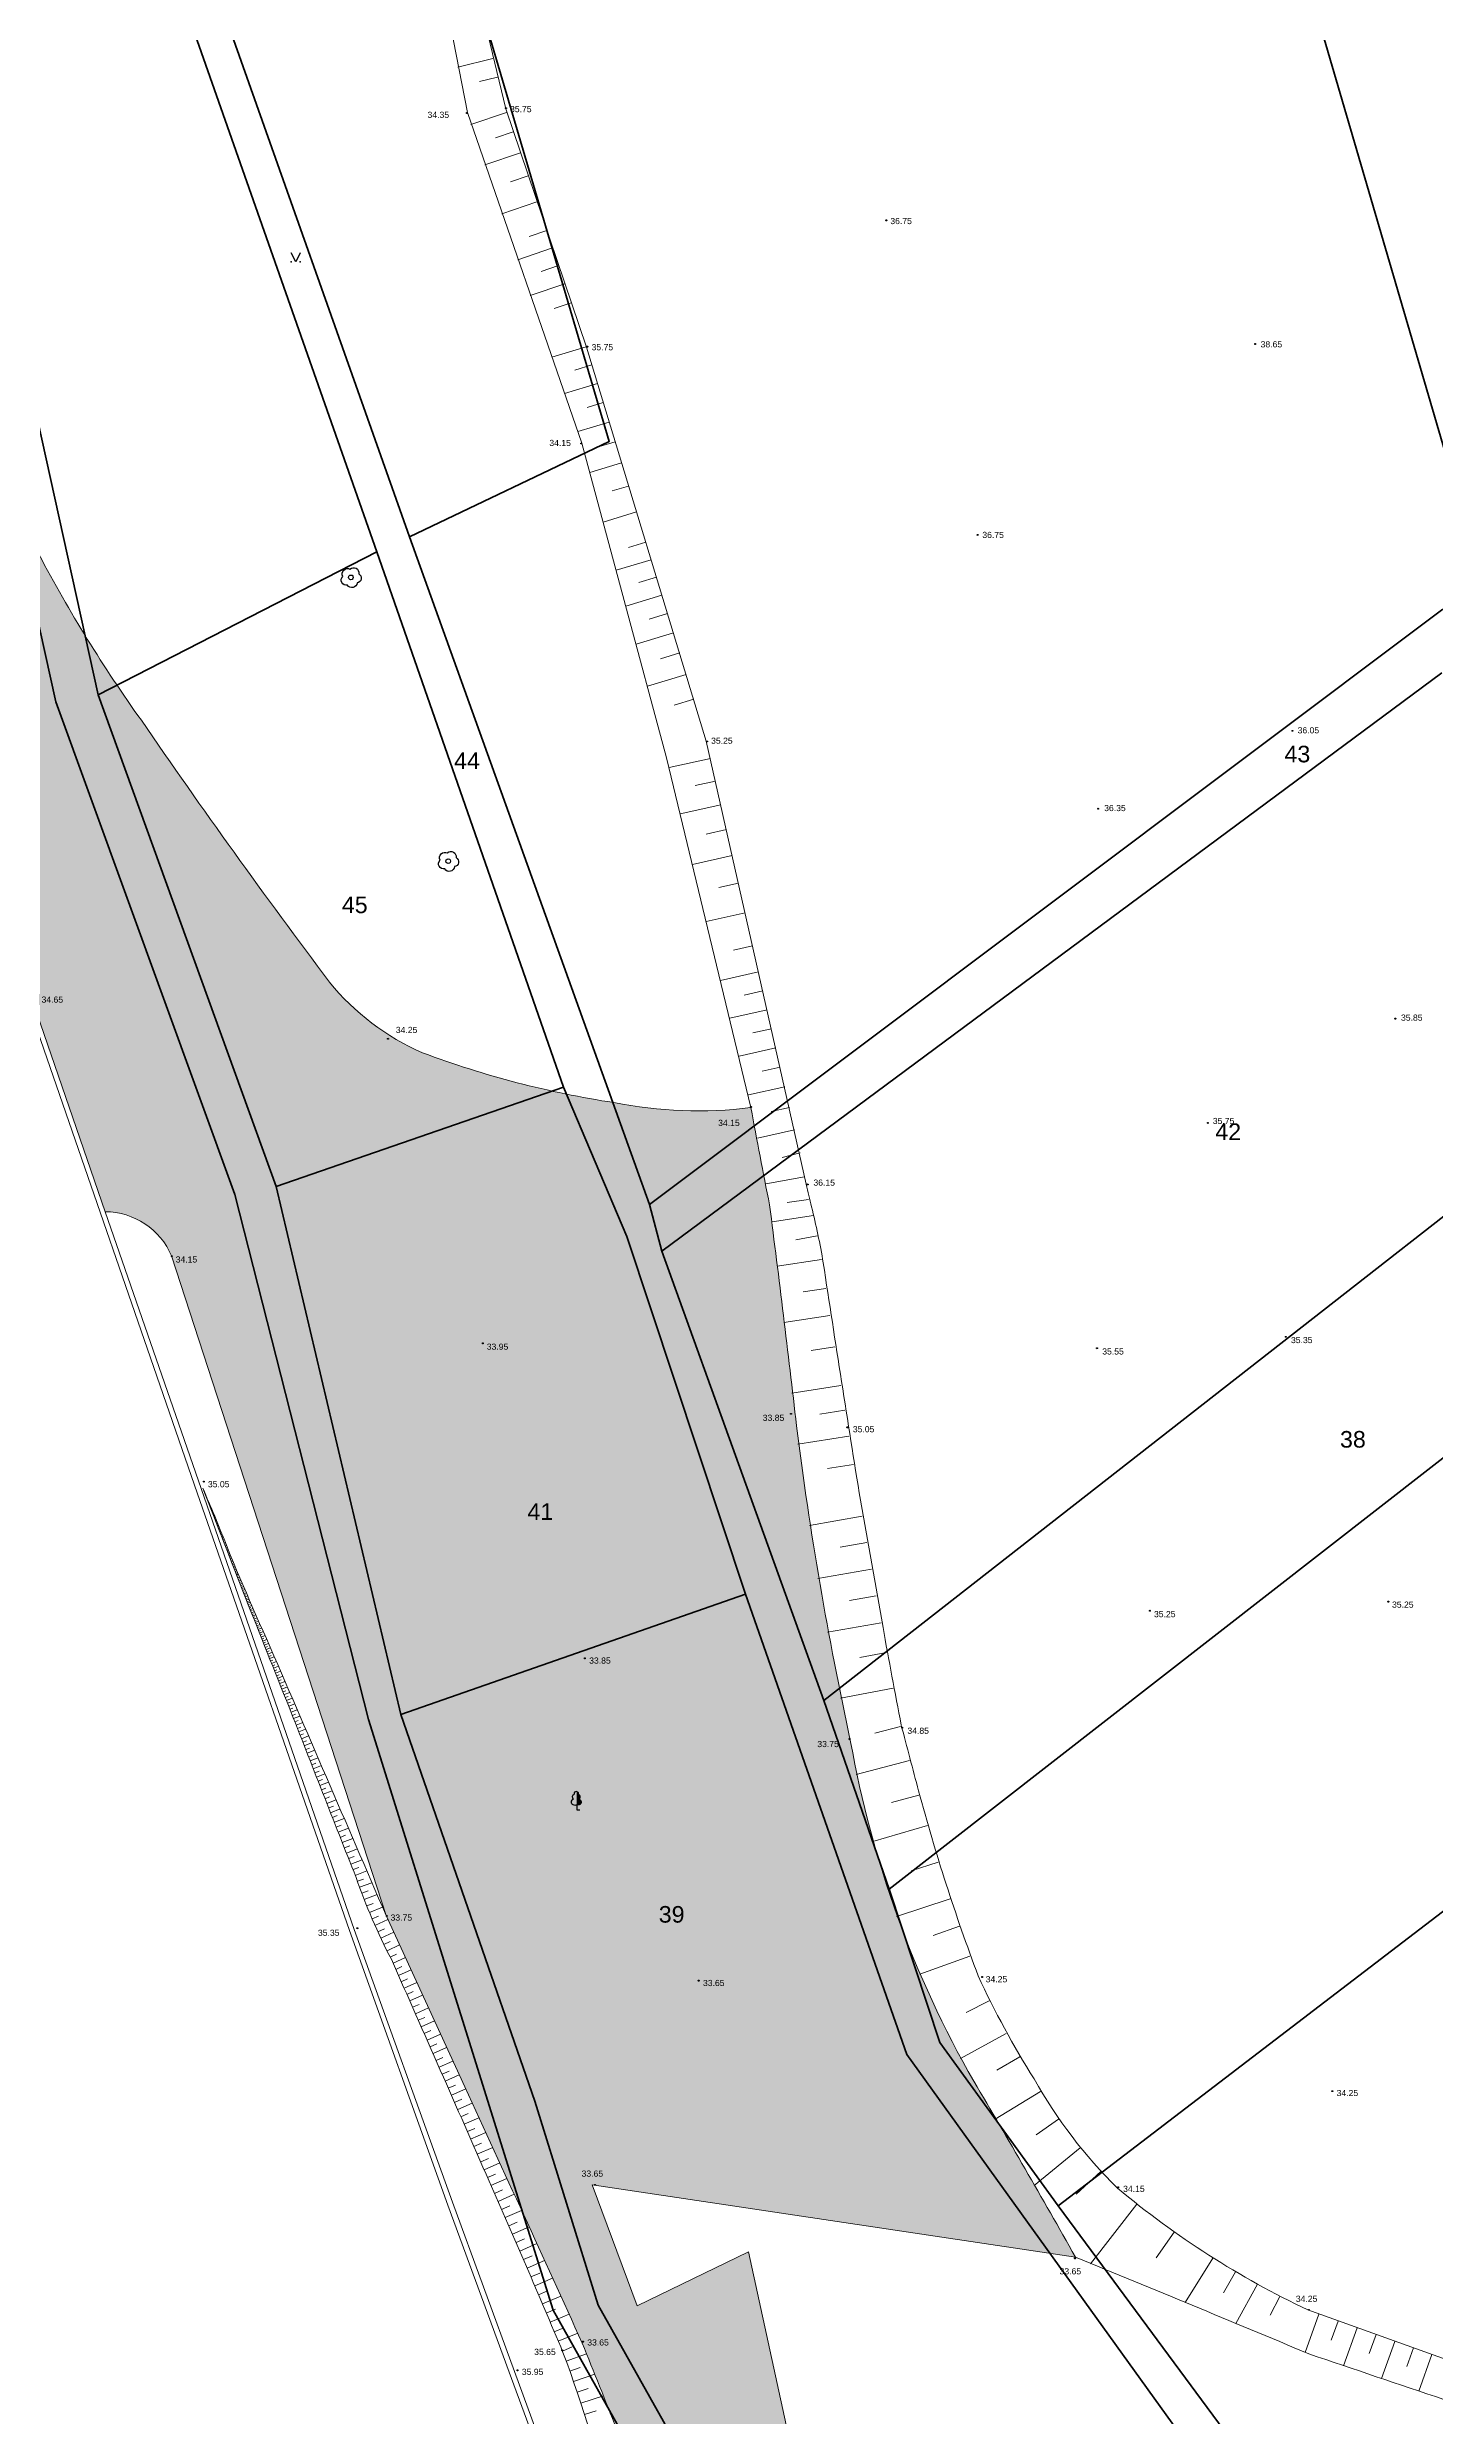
# Model space of a CAD drawing. Header units: metres. Extents: x 363857 to 365179, y 5807840 to 5809004.
# Drawn here: x 364402.5 to 364548.8, y 5808416.5 to 5808666.3 of the extents above; entities that cross this region are included whole.
import ezdxf

# ---------------------------------------------------------------- set-up
doc = ezdxf.new("R2010")
doc.units = ezdxf.units.M
doc.header["$LTSCALE"] = 0.5
doc.layers.get('0').update_dxf_attribs({"color": 1, "linetype": 'CONTINUOUS'})
for name, color, linetype in [('Flurstücksgrenze', 5, 'CONTINUOUS'), ('Stk.Bäume', 1, 'CONTINUOUS'), ('Stk.Böschungen', 1, 'CONTINUOUS'), ('Stk.Einfriedungen', 1, 'CONTINUOUS'), ('Stk.Geländehöhen', 1, 'CONTINUOUS'), ('Stk.Grünflächen', 1, 'CONTINUOUS'), ('Stk.Topografie allgemein', 1, 'CONTINUOUS'), ('Stk.Waldflächen', 1, 'CONTINUOUS')]:
    doc.layers.add(name, color=color, linetype=linetype)
doc.styles.add('TA  11.0401.0000', font='Arial.ttf')

# ---------------------------------------------------------------- blocks, each defined once
blk = doc.blocks.new('Geländehöhe')
at = {"color": 0, "lineweight": -2}
for points in [[(0.0087, -0.005, -0.5773503), (-0.0087, -0.005, -0.5773503), (0, 0.01, -0.5773503)], [(0.0043, -0.0025, -0.5773503), (-0.0043, -0.0025, -0.5773503), (0, 0.005, -0.5773503)]]:
    blk.add_lwpolyline(points, format="xyb", close=True, dxfattribs=at)
blk = doc.blocks.new('S11..150')
at = {"lineweight": -2}
blk.add_hatch(color=0, dxfattribs=at).paths.add_polyline_path([(0, 0.055), (0, 0.2), (0.0074, 0.199), (0.0142, 0.196), (0.0197, 0.191), (0.0236, 0.1846), (0.0254, 0.1774), (0.025, 0.17), (0.0326, 0.1648), (0.0386, 0.1578), (0.0426, 0.1495), (0.0442, 0.1404), (0.0435, 0.1312), (0.0403, 0.1225), (0.035, 0.115), (0.0434, 0.1099), (0.0501, 0.1026), (0.0545, 0.0938), (0.0562, 0.0841), (0.0552, 0.0743), (0.0515, 0.0652), (0.0454, 0.0575), (0.0373, 0.0517), (0.028, 0.0485), (0.0182, 0.048), (0.0086, 0.0502)], flags=0)
at = {"color": 0, "lineweight": -2}
blk.add_lwpolyline([(0, 0.055, -1.1324178), (-0.035, 0.115, -0.4985403), (-0.025, 0.17, -0.4807787), (0, 0.2)], format="xyb", dxfattribs=at)
blk.add_lwpolyline([(0, 0.055), (0, 0), (0.035, 0)], dxfattribs=at)
blk = doc.blocks.new('S11..60')
at = {"color": 0, "lineweight": -2}
for points in [[(0.165, 0.075, -0.7675055), (0.13, -0.115, -0.7475991), (-0.075, -0.165, -0.7388858), (-0.175, 0.02, -0.7315501), (-0.02, 0.175, -0.7388858)], [(0.0433, -0.025, -0.5773503), (-0.0433, -0.025, -0.5773503), (0, 0.05, -0.5773503)]]:
    blk.add_lwpolyline(points, format="xyb", close=True, dxfattribs=at)
blk = doc.blocks.new('S11..146', base_point=(0, 0.25))
at = {"color": 0, "lineweight": -2}
blk.add_lwpolyline([(0.05, 0.35), (0, 0.25), (-0.05, 0.35)], dxfattribs=at)
for p in [(-0.05, 0.25), (0.05, 0.25)]:
    blk.add_point(p, dxfattribs=at)

msp = doc.modelspace()

# ---------------------------------------------------------------- hatches: boundary and pattern name
at = {"layer": 'Stk.Waldflächen', "lineweight": 18, "true_color": 0xb3ff7f}
for points in [[(364384.5367, 5808715.5302, 0.05090793), (364385.8961, 5808706.2159, -0.00274538), (364391.1891, 5808684.9228, -0.02197468), (364392.0391, 5808682.9047), (364392.0531, 5808644.1383), (364392.8798, 5808640.574), (364395.9563, 5808626.4276, 0.05249211), (364401.5723, 5808612.8972, 0.03446829), (364412.3801, 5808595.3857, 0.01091311), (364432.2137, 5808567.776), (364408.5503, 5808543.5639), (364400.9708, 5808565.6387), (364391.368, 5808594.4929), (364382.557, 5808621.1423), (364375.3164, 5808642.6368), (364366.8255, 5808661.399), (364358.1918, 5808682.8252), (364346.3434, 5808687.6825), (364360.953, 5808703.3865), (364384.5421, 5808721.5456, -0.00390927)], [(364438.1781, 5808469.3427), (364415.5662, 5808538.9012, 0.29916625), (364408.5503, 5808543.5639), (364432.2137, 5808567.776, 0.12031252), (364442.0345, 5808560.3207, 0.05199596), (364462.2085, 5808555.0715, 0.08018832), (364476.6463, 5808554.546, 0.003957), (364478.6143, 5808544.279, -0.00376997), (364481.4625, 5808520.9806, 0.0224625), (364487.1666, 5808487.6697, 0.08638498), (364500.1471, 5808451.8754, -0.00589987), (364510.8674, 5808433.3368), (364459.8941, 5808440.9535), (364464.6694, 5808428.1744), (364458.8694, 5808424.2471, 0.00147709), (364446.4702, 5808451.2806)], [(364458.8694, 5808424.2471), (364464.6694, 5808428.1744), (364476.3787, 5808433.8919), (364482.7122, 5808404.9553), (364489.0803, 5808388.3377), (364521.8652, 5808407.97), (364546.6223, 5808376.2216), (364513.104, 5808353.5257), (364499.3421, 5808335.6626), (364486.9206, 5808362.6549, 0.00041018), (364480.7573, 5808377.3087, 0.06934689), (364473.9819, 5808390.9006, -0.04759797), (364466.0142, 5808406.0884, 0.00529069)]]:
    msp.add_hatch(color=71, dxfattribs=at).paths.add_polyline_path(points, flags=0)

# ---------------------------------------------------------------- linework, layer by layer
at = {"layer": 'Flurstücksgrenze', "color": 7, "linetype": 'Continuous', "lineweight": 40}
for p, q in [((364403.344, 5808597.322), (364390.156, 5808657.041)), ((364456.882, 5808556.711), (364437.22, 5808613.154)), ((364440.64, 5808614.737), (364465.954, 5808544.313)), ((364465.954, 5808544.313), (364549.621, 5808607.105)), ((364549.51, 5808600.402), (364467.262, 5808539.403)), ((364407.828, 5808598.087), (364426.573, 5808546.23)), ((364422.224, 5808545.398), (364403.344, 5808597.322)), ((364577.891, 5808565.146), (364484.349, 5808492.029)), ((364426.573, 5808546.23), (364456.882, 5808556.711)), ((364463.583, 5808540.968), (364456.882, 5808556.711)), ((364491.226, 5808472.12), (364589.883, 5808548.975)), ((364436.32, 5808490.024), (364422.224, 5808545.398)), ((364426.573, 5808546.23), (364439.742, 5808490.562)), ((364465.954, 5808544.313), (364467.262, 5808539.403)), ((364476.067, 5808503.224), (364463.583, 5808540.968)), ((364467.262, 5808539.403), (364484.349, 5808492.029)), ((364509.043, 5808438.733), (364613.805, 5808518.876)), ((364484.349, 5808492.029), (364491.226, 5808472.12)), ((364455.811, 5808427.749), (364436.32, 5808490.024)), ((364491.226, 5808472.12), (364496.556, 5808455.967)), ((364496.556, 5808455.967), (364509.043, 5808438.733)), ((364509.043, 5808438.733), (364561.26, 5808368.122)), ((364467.349, 5808407.21), (364455.811, 5808427.749))]:
    msp.add_line(p, q, dxfattribs=at)
for points in [[(364498.323, 5808799.82), (364568.43, 5808848.263), (364636.731, 5808668.196), (364588.168, 5808636.036), (364553.728, 5808610.411), (364498.323, 5808799.82)], [(364399.11, 5808732.158), (364421.527, 5808748.209), (364444.832, 5808681.971), (364461.714, 5808624.803), (364440.64, 5808614.737), (364399.11, 5808732.158)], [(364379.618, 5808718.448), (364396.254, 5808729.635), (364437.22, 5808613.154), (364407.828, 5808598.087), (364394.543, 5808658.216), (364379.618, 5808718.448)], [(364439.742, 5808490.562), (364476.067, 5808503.224), (364493.103, 5808454.696), (364527.119, 5808407.401), (364488.426, 5808378.645), (364460.531, 5808428.271), (364453.874, 5808449.758), (364439.742, 5808490.562)]]:
    msp.add_lwpolyline(points, close=True, dxfattribs=at)
at = {"layer": 'Stk.Böschungen', "color": 7, "linetype": 'Continuous', "lineweight": 18}
for p, q in [((364446.7525, 5808659.4779), (364438.217, 5808703.6618)), ((364450.8115, 5808659.8723), (364447.0325, 5808675.611)), ((364458.8186, 5808624.6064), (364446.7525, 5808659.4779)), ((364450.8115, 5808659.8723), (364459.3014, 5808634.7344)), ((364471.9347, 5808593.1851), (364459.3014, 5808634.7344)), ((364467.7319, 5808591.4258, 34.146), (364458.8186, 5808624.6064)), ((364482.4694, 5808546.458), (364471.9347, 5808593.1851)), ((364476.6463, 5808554.546), (364467.7319, 5808591.4258, 34.146)), ((364490.5766, 5808499.7291), (364488.1911, 5808513.1385)), ((364446.4702, 5808451.2806), (364438.1781, 5808469.3427)), ((364565.6124, 5808416.9302), (364535.3679, 5808427.7541))]:
    msp.add_line(p, q, dxfattribs=at)
at = {"layer": 'Stk.Böschungen', "color": 7, "linetype": 'Continuous', "lineweight": 9}
for p, q in [((364449.4465, 5808665.1603), (364445.7442, 5808664.2593)), ((364449.9277, 5808663.1964), (364448.0316, 5808662.7337)), ((364450.8843, 5808659.4838), (364447.1296, 5808658.2117)), ((364451.5819, 5808657.4348), (364449.7095, 5808656.8001)), ((364452.3365, 5808655.2173), (364448.6032, 5808653.9516)), ((364453.1612, 5808652.7927), (364451.3005, 5808652.1644)), ((364454.0923, 5808650.0539), (364450.3894, 5808648.7964)), ((364455.117, 5808647.038), (364453.2751, 5808646.4132)), ((364455.7439, 5808645.1915), (364452.0718, 5808643.9507)), ((364456.3762, 5808643.3285), (364454.5467, 5808642.7115)), ((364457.0229, 5808641.4221), (364453.3787, 5808640.1945)), ((364457.7024, 5808639.4185), (364455.8886, 5808638.8077)), ((364459.2773, 5808634.7646), (364455.6564, 5808633.6647)), ((364459.8576, 5808632.8603), (364458.0853, 5808632.3229)), ((364460.4556, 5808630.8983), (364456.9904, 5808629.8481)), ((364461.0674, 5808628.8919), (364459.3754, 5808628.3797)), ((364461.6931, 5808626.8402), (364458.3934, 5808625.8398)), ((364462.3347, 5808624.7372), (364460.6915, 5808624.2415)), ((364463.0111, 5808622.5208), (364459.6534, 5808621.507)), ((364463.7522, 5808620.093), (364462.0347, 5808619.5722)), ((364464.5841, 5808617.3693), (364461.0621, 5808616.2967)), ((364465.5615, 5808614.1706), (364463.7484, 5808613.6195)), ((364466.1259, 5808612.3245), (364462.4373, 5808611.2125)), ((364466.6916, 5808610.4749), (364464.8175, 5808609.9085)), ((364467.2711, 5808608.581), (364463.4614, 5808607.4278)), ((364467.8678, 5808606.6313), (364465.9322, 5808606.0409)), ((364468.4869, 5808604.6094), (364464.5485, 5808603.4122)), ((364469.1366, 5808602.4877), (364467.1327, 5808601.8784)), ((364469.834, 5808600.2112), (364465.7518, 5808598.9691)), ((364470.6269, 5808597.6237), (364468.5441, 5808596.9871)), ((364472.3764, 5808591.3734), (364468.0335, 5808590.4053)), ((364472.9133, 5808588.9755), (364470.7595, 5808588.4968)), ((364473.4735, 5808586.4769), (364469.204, 5808585.5258)), ((364474.059, 5808583.8687), (364471.9443, 5808583.3965)), ((364474.6746, 5808581.1302), (364470.4863, 5808580.1978)), ((364475.3287, 5808578.2256), (364473.2576, 5808577.7612)), ((364476.0357, 5808575.091), (364471.9408, 5808574.1796)), ((364476.825, 5808571.6), (364474.8063, 5808571.1453)), ((364477.4484, 5808568.8494), (364473.453, 5808567.9572)), ((364477.9026, 5808566.8491), (364475.9219, 5808566.4024)), ((364478.3563, 5808564.854), (364474.4279, 5808563.9622)), ((364479.2693, 5808560.8469), (364475.4047, 5808559.97)), ((364478.8111, 5808562.8564), (364476.8628, 5808562.4143)), ((364479.7337, 5808558.8124), (364477.8182, 5808558.3756)), ((364480.2089, 5808556.7327), (364476.4094, 5808555.8744)), ((364480.7034, 5808554.5711), (364478.7894, 5808554.1361)), ((364481.2466, 5808552.1991), (364477.3261, 5808551.3069)), ((364481.8455, 5808549.7699), (364479.931, 5808549.2705)), ((364482.3091, 5808547.246), (364478.2279, 5808546.5205)), ((364483.241, 5808543.162), (364478.8864, 5808542.4971)), ((364482.7124, 5808544.8453), (364480.4719, 5808544.5225)), ((364483.6509, 5808541.02), (364481.4006, 5808540.5944)), ((364484.0758, 5808538.5349), (364479.4324, 5808537.8099)), ((364484.5467, 5808535.4699), (364482.1707, 5808535.1054)), ((364484.9867, 5808532.6251), (364480.1277, 5808531.8703)), ((364485.5014, 5808529.3149), (364483.0037, 5808528.927)), ((364486.1409, 5808525.2313), (364480.9646, 5808524.4181)), ((364486.551, 5808522.6329), (364483.9014, 5808522.2141)), ((364486.9837, 5808519.9068), (364481.5872, 5808519.0536)), ((364487.4599, 5808516.9207), (364484.7293, 5808516.4864)), ((364418.9399, 5808514.1837), (364418.9541, 5808514.1892)), ((364419.0048, 5808514.0158), (364419.038, 5808514.0286)), ((364419.0697, 5808513.8479), (364419.0887, 5808513.8552)), ((364419.1346, 5808513.68), (364419.1774, 5808513.6966)), ((364419.1994, 5808513.5121), (364419.2232, 5808513.5213)), ((364419.2643, 5808513.3442), (364419.3168, 5808513.3645)), ((364419.3292, 5808513.1763), (364419.3578, 5808513.1874)), ((364419.394, 5808513.0084), (364419.4562, 5808513.0324)), ((364419.4589, 5808512.8405), (364419.4925, 5808512.8535)), ((364419.5238, 5808512.6725), (364419.5968, 5808512.7008)), ((364419.5886, 5808512.5046), (364419.628, 5808512.5199)), ((364419.6535, 5808512.3367), (364419.7381, 5808512.3695)), ((364419.7184, 5808512.1688), (364419.7636, 5808512.1864)), ((364419.7833, 5808512.0009), (364419.8795, 5808512.0382)), ((364419.8481, 5808511.833), (364419.8991, 5808511.8528)), ((364419.913, 5808511.6651), (364420.0208, 5808511.7069)), ((364419.9779, 5808511.4972), (364420.0347, 5808511.5192)), ((364420.0427, 5808511.3293), (364420.1596, 5808511.3746)), ((364420.1076, 5808511.1614), (364420.1666, 5808511.1843)), ((364420.1726, 5808510.9936), (364420.2917, 5808511.0397)), ((364420.2379, 5808510.8258), (364420.2978, 5808510.8491)), ((364420.3031, 5808510.6581), (364420.4239, 5808510.7049)), ((364420.3684, 5808510.4903), (364420.4292, 5808510.5139)), ((364488.3635, 5808511.4563), (364482.8168, 5808510.4703)), ((364420.4336, 5808510.3225), (364420.556, 5808510.37)), ((364420.4989, 5808510.1548), (364420.5605, 5808510.1787)), ((364420.5642, 5808509.987), (364420.6882, 5808510.0351)), ((364420.6294, 5808509.8193), (364420.6923, 5808509.8437)), ((364420.6947, 5808509.6515), (364420.8222, 5808509.701)), ((364420.7599, 5808509.4838), (364420.8246, 5808509.5088)), ((364420.8252, 5808509.316), (364420.9563, 5808509.3668)), ((364420.8905, 5808509.1483), (364420.9569, 5808509.174)), ((364420.9557, 5808508.9805), (364421.0903, 5808509.0327)), ((364421.021, 5808508.8128), (364421.0892, 5808508.8392)), ((364421.0862, 5808508.645), (364421.2244, 5808508.6986)), ((364421.1515, 5808508.4772), (364421.2216, 5808508.5044)), ((364421.2167, 5808508.3095), (364421.3597, 5808508.3649)), ((364421.282, 5808508.1417), (364421.3549, 5808508.17)), ((364421.3473, 5808507.974), (364421.4955, 5808508.032)), ((364488.8594, 5808508.6835), (364486.0561, 5808508.1848)), ((364421.4125, 5808507.8062), (364421.488, 5808507.8358)), ((364421.478, 5808507.6386), (364421.6316, 5808507.6986)), ((364421.5436, 5808507.471), (364421.6216, 5808507.5015)), ((364421.6093, 5808507.3033), (364421.7676, 5808507.3653)), ((364421.6749, 5808507.1357), (364421.7552, 5808507.1672)), ((364421.7405, 5808506.9681), (364421.9042, 5808507.0322)), ((364421.8062, 5808506.8005), (364421.8896, 5808506.8332)), ((364421.8718, 5808506.6329), (364422.042, 5808506.6995)), ((364421.9374, 5808506.4653), (364422.0242, 5808506.4993)), ((364422.003, 5808506.2977), (364422.1799, 5808506.3669)), ((364422.0687, 5808506.1301), (364422.1588, 5808506.1653)), ((364422.1343, 5808505.9625), (364422.3178, 5808506.0343)), ((364422.1999, 5808505.7949), (364422.2933, 5808505.8314)), ((364422.2655, 5808505.6272), (364422.4557, 5808505.7017)), ((364422.3312, 5808505.4596), (364422.4284, 5808505.4977)), ((364489.3606, 5808505.8807), (364483.7152, 5808504.8795)), ((364422.3968, 5808505.292), (364422.5955, 5808505.3698)), ((364422.4624, 5808505.1244), (364422.5639, 5808505.1641)), ((364422.528, 5808504.9568), (364422.7353, 5808505.0379)), ((364422.5937, 5808504.7892), (364422.6992, 5808504.8311)), ((364422.6593, 5808504.6216), (364422.8746, 5808504.7071)), ((364422.7249, 5808504.454), (364422.8347, 5808504.4976)), ((364422.7909, 5808504.2865), (364423.0144, 5808504.3753)), ((364422.857, 5808504.1191), (364422.9708, 5808504.1643)), ((364422.923, 5808503.9516), (364423.1555, 5808504.044)), ((364422.989, 5808503.7841), (364423.1077, 5808503.8313)), ((364423.055, 5808503.6167), (364423.2972, 5808503.7129)), ((364423.1211, 5808503.4492), (364423.2446, 5808503.4983)), ((364423.1871, 5808503.2818), (364423.4389, 5808503.3818)), ((364423.2531, 5808503.1143), (364423.3814, 5808503.1653)), ((364423.3191, 5808502.9469), (364423.5806, 5808503.0508)), ((364489.8653, 5808503.0587), (364487.0363, 5808502.5576)), ((364423.3852, 5808502.7794), (364423.5183, 5808502.8323)), ((364423.4512, 5808502.612), (364423.723, 5808502.72)), ((364423.5172, 5808502.4445), (364423.656, 5808502.4997)), ((364423.5832, 5808502.2771), (364423.8666, 5808502.3897)), ((364423.6493, 5808502.1096), (364423.7939, 5808502.1671)), ((364423.7153, 5808501.9421), (364424.0103, 5808502.0594)), ((364423.7813, 5808501.7747), (364423.9317, 5808501.8345)), ((364423.8473, 5808501.6072), (364424.154, 5808501.7291)), ((364423.9134, 5808501.4398), (364424.0696, 5808501.5019)), ((364423.9794, 5808501.2723), (364424.2976, 5808501.3988)), ((364424.0455, 5808501.1049), (364424.208, 5808501.1695)), ((364424.1119, 5808500.9376), (364424.4432, 5808501.0692)), ((364424.1783, 5808500.7703), (364424.3471, 5808500.8374)), ((364424.2453, 5808500.6014), (364424.5894, 5808500.7382)), ((364424.3136, 5808500.4293), (364424.489, 5808500.499)), ((364424.3832, 5808500.254), (364424.7406, 5808500.396)), ((364424.4541, 5808500.0752), (364424.6362, 5808500.1476)), ((364424.5264, 5808499.8931), (364424.8976, 5808500.0406)), ((364424.6001, 5808499.7074), (364424.7895, 5808499.7827)), ((364424.6753, 5808499.5179), (364425.0625, 5808499.6718)), ((364424.7521, 5808499.3242), (364424.95, 5808499.4029)), ((364424.8306, 5808499.1263), (364425.235, 5808499.287)), ((364424.9109, 5808498.9241), (364425.1175, 5808499.0062)), ((364424.9929, 5808498.7174), (364425.4152, 5808498.8852)), ((364425.0767, 5808498.5062), (364425.2925, 5808498.592)), ((364425.1623, 5808498.2904), (364425.6023, 5808498.4652)), ((364425.2496, 5808498.0704), (364425.473, 5808498.1591)), ((364425.3384, 5808497.8469), (364425.7921, 5808498.0272)), ((364490.3711, 5808500.2306), (364484.7262, 5808499.2262)), ((364425.4289, 5808497.6202), (364425.6591, 5808497.7117)), ((364425.5208, 5808497.3903), (364425.9878, 5808497.5758)), ((364425.614, 5808497.157), (364425.8509, 5808497.2511)), ((364425.7086, 5808496.9203), (364426.1891, 5808497.1112)), ((364425.8045, 5808496.6802), (364426.0482, 5808496.777)), ((364425.9018, 5808496.4366), (364426.3963, 5808496.6331)), ((364426.0005, 5808496.1895), (364426.2514, 5808496.2892)), ((364426.1007, 5808495.9389), (364426.6096, 5808496.1411)), ((364426.2022, 5808495.6846), (364426.4604, 5808495.7872)), ((364426.3053, 5808495.4266), (364426.8291, 5808495.6348)), ((364490.9449, 5808497.0785), (364488.1398, 5808496.5634)), ((364426.4098, 5808495.1649), (364426.6755, 5808495.2705)), ((364426.5159, 5808494.8995), (364427.0549, 5808495.1137)), ((364426.6235, 5808494.6302), (364426.8969, 5808494.7388)), ((364426.7332, 5808494.3572), (364427.2874, 5808494.5774)), ((364426.8444, 5808494.0805), (364427.1252, 5808494.1921)), ((364426.9571, 5808493.8002), (364427.5262, 5808494.0263)), ((364427.0714, 5808493.5161), (364427.3597, 5808493.6307)), ((364427.1871, 5808493.2283), (364427.7715, 5808493.4605)), ((364427.3044, 5808492.9366), (364427.6005, 5808493.0542)), ((364491.645, 5808493.3236), (364486.0881, 5808492.277)), ((364427.4233, 5808492.641), (364428.0233, 5808492.8794)), ((364427.5437, 5808492.3415), (364427.8477, 5808492.4623)), ((364427.6658, 5808492.038), (364428.2819, 5808492.2828)), ((364427.7894, 5808491.7304), (364428.1016, 5808491.8545)), ((364427.9148, 5808491.4188), (364428.5474, 5808491.6702)), ((364428.0401, 5808491.1023), (364428.3617, 5808491.2294)), ((364428.1665, 5808490.7803), (364428.8213, 5808491.0377)), ((364428.2951, 5808490.4529), (364428.628, 5808490.5837)), ((364428.4258, 5808490.1199), (364429.1031, 5808490.386)), ((364428.5588, 5808489.7812), (364428.9032, 5808489.9165)), ((364428.694, 5808489.4368), (364429.3945, 5808489.712)), ((364428.8315, 5808489.0865), (364429.1877, 5808489.2264)), ((364428.9714, 5808488.7303), (364429.6959, 5808489.0149)), ((364429.1137, 5808488.368), (364429.482, 5808488.5127)), ((364429.2583, 5808487.9995), (364430.0076, 5808488.294)), ((364492.4202, 5808489.2722), (364489.716, 5808488.5673)), ((364429.4054, 5808487.6249), (364429.7864, 5808487.7746)), ((364429.555, 5808487.2438), (364430.33, 5808487.5483)), ((364429.7072, 5808486.8563), (364430.1013, 5808487.0111)), ((364429.8619, 5808486.4622), (364430.6634, 5808486.7771)), ((364430.0193, 5808486.0614), (364430.4269, 5808486.2215)), ((364430.1793, 5808485.6538), (364431.0083, 5808485.9795)), ((364493.3599, 5808485.7072), (364487.7598, 5808484.2197)), ((364430.3421, 5808485.2392), (364430.7636, 5808485.4049)), ((364430.5076, 5808484.8177), (364431.365, 5808485.1545)), ((364430.6759, 5808484.3889), (364431.1119, 5808484.5602)), ((364430.8471, 5808483.9529), (364431.7339, 5808484.3013)), ((364431.0212, 5808483.5095), (364431.4721, 5808483.6867)), ((364431.1983, 5808483.0586), (364432.1149, 5808483.4188)), ((364431.3782, 5808482.6002), (364431.8441, 5808482.7833)), ((364431.5614, 5808482.1344), (364432.5084, 5808482.5065)), ((364431.7479, 5808481.6611), (364432.2289, 5808481.8501)), ((364431.9373, 5808481.1802), (364432.9147, 5808481.5643)), ((364432.1298, 5808480.6917), (364432.6263, 5808480.8868)), ((364432.3254, 5808480.1954), (364433.3342, 5808480.5918)), ((364494.3445, 5808482.0405), (364491.49, 5808481.258)), ((364432.524, 5808479.6912), (364433.0365, 5808479.8925)), ((364432.7258, 5808479.1789), (364433.7671, 5808479.588)), ((364432.9309, 5808478.6585), (364433.4598, 5808478.8663)), ((364433.1392, 5808478.1298), (364434.2139, 5808478.552)), ((364495.2515, 5808478.8352), (364489.5006, 5808477.1677)), ((364433.3508, 5808477.5926), (364433.8967, 5808477.8071)), ((364433.5658, 5808477.0469), (364434.6751, 5808477.4827)), ((364433.7843, 5808476.4925), (364434.3477, 5808476.7139)), ((364434.0062, 5808475.9293), (364435.1508, 5808476.379)), ((364434.2316, 5808475.3572), (364434.8128, 5808475.5855)), ((364434.4605, 5808474.7762), (364435.6409, 5808475.24)), ((364434.6929, 5808474.1862), (364435.2923, 5808474.4217)), ((364434.929, 5808473.5871), (364436.1462, 5808474.0654)), ((364435.1553, 5808472.9734), (364435.7893, 5808473.1974)), ((364496.4084, 5808474.9606), (364493.5377, 5808474.0778)), ((364435.3824, 5808472.3405), (364436.6845, 5808472.8142)), ((364435.6234, 5808471.6909), (364436.2869, 5808471.9435)), ((364435.8778, 5808471.0281), (364437.2241, 5808471.5601)), ((364436.1447, 5808470.3553), (364436.8275, 5808470.6251)), ((364497.645, 5808471.0972), (364492.0012, 5808469.2306)), ((364436.4233, 5808469.676), (364437.7912, 5808470.2421)), ((364436.712, 5808468.9943), (364437.3937, 5808469.2878)), ((364437.0095, 5808468.3143), (364438.3724, 5808468.9196)), ((364498.6273, 5808468.2161), (364495.8746, 5808467.2586)), ((364437.3164, 5808467.6348), (364437.9967, 5808467.9455)), ((364437.6321, 5808466.9568), (364438.9812, 5808467.5936)), ((364437.955, 5808466.2844), (364438.6196, 5808466.6089)), ((364438.2829, 5808465.6214), (364439.5869, 5808466.2742)), ((364438.6136, 5808464.9715), (364439.2653, 5808465.2635)), ((364438.9169, 5808464.3249), (364440.2148, 5808464.9065)), ((364439.2046, 5808463.6746), (364439.8581, 5808463.9674)), ((364439.4944, 5808463.0198), (364440.8103, 5808463.6094)), ((364499.7469, 5808465.0675), (364494.4466, 5808463.151)), ((364439.7861, 5808462.3604), (364440.4486, 5808462.6573)), ((364440.0799, 5808461.6966), (364441.414, 5808462.2944)), ((364440.3757, 5808461.0281), (364441.0493, 5808461.3248)), ((364440.6736, 5808460.355), (364442.0301, 5808460.9525)), ((364440.9735, 5808459.6773), (364441.6564, 5808459.978)), ((364441.2754, 5808458.9948), (364442.6507, 5808459.6006)), ((364441.5789, 5808458.3074), (364442.2716, 5808458.6125)), ((364441.8844, 5808457.6149), (364443.2801, 5808458.2296)), ((364501.7786, 5808460.3549), (364499.3327, 5808459.1333)), ((364442.1922, 5808456.9172), (364442.8953, 5808457.2269)), ((364442.5023, 5808456.2144), (364443.9189, 5808456.8383)), ((364442.8147, 5808455.5063), (364443.5283, 5808455.8205)), ((364503.5757, 5808456.9232), (364498.751, 5808454.258)), ((364443.1294, 5808454.7929), (364444.5672, 5808455.4261)), ((364443.4465, 5808454.0742), (364444.1708, 5808454.3932)), ((364443.766, 5808453.3502), (364445.2252, 5808453.9929)), ((364504.9871, 5808454.4584), (364502.5898, 5808453.0453)), ((364444.0873, 5808452.6206), (364444.8226, 5808452.9444)), ((364444.4109, 5808451.8852), (364445.8932, 5808452.538)), ((364444.737, 5808451.1439), (364445.484, 5808451.4729)), ((364445.0657, 5808450.3967), (364446.5721, 5808451.0602)), ((364507.1864, 5808450.8034), (364502.408, 5808447.8902)), ((364445.3971, 5808449.6433), (364446.1571, 5808449.978)), ((364445.7315, 5808448.8832), (364447.2651, 5808449.5586)), ((364446.0689, 5808448.1163), (364446.8426, 5808448.457)), ((364446.4094, 5808447.3425), (364447.9706, 5808448.0301)), ((364446.7522, 5808446.5614), (364447.5401, 5808446.9084)), ((364447.098, 5808445.7729), (364448.6889, 5808446.4736)), ((364509.0849, 5808447.8749), (364506.7116, 5808446.2384)), ((364447.4472, 5808444.977), (364448.2501, 5808445.3306)), ((364447.7996, 5808444.1736), (364449.4197, 5808444.8871)), ((364448.1552, 5808443.363), (364448.9725, 5808443.723)), ((364448.514, 5808442.5453), (364450.1637, 5808443.2701)), ((364511.3501, 5808444.8615), (364506.4987, 5808440.8809)), ((364448.8759, 5808441.7202), (364449.7081, 5808442.0858)), ((364449.2419, 5808440.8881), (364450.9204, 5808441.6256)), ((364513.5352, 5808442.3586), (364510.957, 5808439.9824)), ((364449.6117, 5808440.0494), (364450.4576, 5808440.421)), ((364449.9845, 5808439.2039), (364451.6892, 5808439.9529)), ((364450.3589, 5808438.3515), (364451.2181, 5808438.729)), ((364450.7353, 5808437.4917), (364452.4687, 5808438.2534)), ((364517.3373, 5808438.8987), (364512.4543, 5808432.6379)), ((364451.1149, 5808436.6245), (364451.991, 5808437.0046)), ((364451.4966, 5808435.7491), (364453.2653, 5808436.5164)), ((364521.2942, 5808435.9476), (364519.3804, 5808433.2618)), ((364451.8808, 5808434.865), (364452.774, 5808435.2525)), ((364452.2689, 5808433.972), (364454.0729, 5808434.7547)), ((364452.6592, 5808433.0695), (364453.5705, 5808433.4649)), ((364525.3697, 5808433.2085), (364522.425, 5808428.5303)), ((364453.0526, 5808432.1574), (364454.895, 5808432.9567)), ((364453.4502, 5808431.2353), (364454.3842, 5808431.6331)), ((364453.8503, 5808430.3023), (364455.7405, 5808431.1073)), ((364527.7513, 5808431.7687), (364526.4699, 5808429.5779)), ((364454.2546, 5808429.3579), (364455.2112, 5808429.7653)), ((364454.6637, 5808428.402), (364456.5998, 5808429.2266)), ((364530.0511, 5808430.4666), (364527.7642, 5808426.3194)), ((364532.4335, 5808429.1915), (364531.4015, 5808427.2146)), ((364455.0751, 5808427.4336), (364456.0557, 5808427.8512)), ((364455.4918, 5808426.4526), (364457.4786, 5808427.2987)), ((364455.9129, 5808425.4583), (364456.9197, 5808425.8871)), ((364536.5376, 5808427.3054), (364535.0918, 5808423.2736)), ((364538.5547, 5808426.5853), (364537.8317, 5808424.5732)), ((364540.5682, 5808425.8665), (364539.1372, 5808421.8746)), ((364456.3382, 5808424.45), (364458.3913, 5808425.2962)), ((364456.7697, 5808423.4269), (364457.8109, 5808423.8561)), ((364457.1667, 5808422.3728), (364459.3152, 5808423.1439)), ((364542.5651, 5808425.1536), (364541.8549, 5808423.1752)), ((364544.5447, 5808424.4469), (364543.1412, 5808420.524)), ((364546.5066, 5808423.7465), (364545.8116, 5808421.8032)), ((364548.4503, 5808423.0526), (364547.0747, 5808419.2033)), ((364457.5548, 5808421.2994), (364458.6489, 5808421.6921)), ((364457.9407, 5808420.2028), (364460.1884, 5808420.9765)), ((364458.3255, 5808419.0782), (364459.4824, 5808419.4644)), ((364458.7104, 5808417.9209), (364461.0924, 5808418.7159)), ((364459.0961, 5808416.726), (364460.3325, 5808417.1207))]:
    msp.add_line(p, q, dxfattribs=at)
at = {"layer": 'Stk.Böschungen', "color": 7, "linetype": 'Continuous', "lineweight": 18}
for centre, radius, start, end in [((365126.28, 5808673.747), 660.4792, 190.3975198, 191.3043938), ((364448.7856, 5808537.1564), 34.9445, 11.4446, 15.437204), ((362935.0599, 5808343.7581), 1556.5246, 6.537749, 7.401758), ((364409.6771, 5808525.6218), 75.6472, 9.559862, 14.130881), ((367786.1116, 5809041.7644), 3340.0187, 188.6716337, 189.1065157), ((364854.8665, 5808567.7778), 376.325, 187.143404, 192.290565), ((364670.083, 5808620.1462), 272.564, 202.825543, 203.498295), ((365875.3125, 5809074.4675), 1560.4188, 201.0335152, 201.9452432), ((364673.9391, 5808610.8075), 272.564, 201.374313, 204.321427), ((356168.5439, 5804915.6072), 9000.8825, 23.25479704, 23.45731704), ((365338.2628, 5808652.5145), 861.345, 190.2171899, 190.9138378), ((372133.9311, 5811511.7908), 8276.7941, 201.40351999, 201.53712799), ((365321.8919, 5808705.1487), 856.9883, 194.5788908, 195.0584908), ((364596.4733, 5808507.0581), 111.0129, 190.058271, 209.807223), ((364699.549, 5808537.7742), 212.5313, 195.074844, 200.602305), ((364495.065, 5808494.1186), 63.533, 199.084201, 207.549937), ((358940.1076, 5806028.2413), 6014.2671, 23.65513315, 23.89856415), ((364589.2552, 5808504.0189), 97.6802, 204.837447, 212.0984), ((359877.2226, 5806339.1867), 5033.7823, 24.4697946, 24.8083186), ((363719.9837, 5807988.3621), 907.4687, 29.3634011, 30.7155371), ((364551.4635, 5808477.3762), 51.5683, 209.332514, 225.49766), ((363498.7772, 5808020.7969), 1039.1634, 22.7879653, 23.8725133), ((364575.8229, 5808512.9887), 94.348, 230.110986, 244.60952), ((362694.77, 5804017.913), 4774.3248, 67.3224683, 67.6422623), ((364327.3184, 5808374.8335), 138.2773, 12.959269, 20.51261), ((363604.4155, 5808077.5651), 922.1062, 20.8716033, 22.0841283), ((365373.7212, 5810883.2916), 2599.044, 251.1847457, 251.8466297)]:
    msp.add_arc(centre, radius, start, end, dxfattribs=at)
at = {"layer": 'Stk.Einfriedungen', "color": 7, "linetype": 'Continuous', "lineweight": 18}
for p, q in [((364417.9882, 5808514.7161), (364400.4528, 5808565.4878)), ((364400.9708, 5808565.6387), (364408.5503, 5808543.5639)), ((364408.5503, 5808543.5639), (364434.8314, 5808467.8748)), ((364434.3095, 5808467.7828), (364417.9882, 5808514.7161)), ((364444.6826, 5808438.8226), (364434.3095, 5808467.7828)), ((364434.8314, 5808467.8748), (364445.1738, 5808439.1086)), ((364451.1617, 5808421.1876), (364444.6826, 5808438.8226)), ((364445.1738, 5808439.1086), (364451.7184, 5808421.2503)), ((364460.1585, 5808396.7333), (364451.1617, 5808421.1876)), ((364451.7184, 5808421.2503), (364460.6689, 5808396.7945))]:
    msp.add_line(p, q, dxfattribs=at)
at = {"layer": 'Stk.Topografie allgemein', "color": 7, "linetype": 'Continuous', "lineweight": 9}
for p, q in [((364438.1781, 5808469.3427), (364415.5662, 5808538.9012)), ((364464.6694, 5808428.1744), (364459.8941, 5808440.9535)), ((364459.8941, 5808440.9535), (364510.8674, 5808433.3368)), ((364476.3787, 5808433.8919), (364464.6694, 5808428.1744)), ((364482.7122, 5808404.9553), (364476.3787, 5808433.8919))]:
    msp.add_line(p, q, dxfattribs=at)
for centre, radius, start, end in [((364533.837, 5808682.4378), 149.4317, 207.733967, 215.630391), ((365054.7108, 5809035.8793), 778.8603, 214.4413122, 216.9423132), ((364452.3914, 5808584.1598), 25.9917, 219.075793, 246.517491), ((364477.2918, 5808654.4318), 100.4986, 249.462312, 261.368187), ((364471.0552, 5808599.5315), 45.3316, 258.746214, 277.084783), ((364408.5106, 5808535.8944), 7.6696, 23.081562, 89.703195)]:
    msp.add_arc(centre, radius, start, end, dxfattribs=at)

# ---------------------------------------------------------------- block references
at = {"layer": 'Stk.Bäume', "color": 7, "xscale": 4.95, "yscale": 4.95}
for p in [(364434.4735, 5808610.4603, 34.246), (364444.7358, 5808580.5326, 34.046)]:
    msp.add_blockref('S11..60', p, dxfattribs=at)
at = {"layer": 'Stk.Geländehöhen', "color": 7, "xscale": 5, "yscale": 5}
for p in [(364446.6974, 5808659.4185, 34.346), (364450.8166, 5808659.9318, 35.746), (364490.9234, 5808648.1064, 36.746), (364459.4021, 5808634.7789, 35.746), (364529.8257, 5808635.0697, 38.646), (364458.7582, 5808624.5769, 34.146), (364500.5515, 5808614.9353, 36.746), (364472.0178, 5808593.1576, 35.246), (364533.7471, 5808594.2745, 36.046), (364513.2638, 5808586.0561, 36.346), (364544.5965, 5808563.9166, 35.846), (364438.3782, 5808561.7998, 34.246), (364476.6654, 5808554.6051, 34.146), (364524.8303, 5808552.9316, 35.746), (364482.6287, 5808546.4409, 36.146), (364415.5803, 5808538.8812, 34.146), (364533.0462, 5808530.3736, 35.346), (364448.3823, 5808529.6935, 33.946), (364513.1465, 5808529.1726, 35.546), (364480.8756, 5808522.2527, 33.846), (364486.8232, 5808520.8241, 35.046), (364418.9645, 5808515.1147, 35.046), (364518.7193, 5808501.4863, 35.246), (364543.8526, 5808502.4491, 35.246), (364459.1418, 5808496.4755, 33.846), (364487.0379, 5808487.9622, 33.746), (364492.5987, 5808489.1514, 34.846), (364435.1499, 5808468.0128, 35.346), (364438.2502, 5808469.3079, 33.746), (364471.1414, 5808462.4783, 33.646), (364501.028, 5808462.8721, 34.246), (364537.9596, 5808450.8308, 34.246), (364460.2125, 5808440.9431, 33.646), (364515.3664, 5808440.6833, 34.146), (364510.8266, 5808433.2027, 33.646), (364535.4799, 5808427.7696, 34.246), (364456.7477, 5808423.5121, 35.646), (364458.9497, 5808424.4084, 33.646), (364452.0365, 5808421.3824, 35.946)]:
    msp.add_blockref('Geländehöhe', p, dxfattribs=at)
at = {"layer": 'Stk.Grünflächen', "color": 7, "xscale": 9.53, "yscale": 9.53}
msp.add_blockref('S11..146', (364428.6489, 5808643.7207), dxfattribs=at)
at = {"layer": 'Stk.Waldflächen', "color": 7, "xscale": 9.85, "yscale": 9.85}
msp.add_blockref('S11..150', (364458.2778, 5808480.4958), dxfattribs=at)

# ---------------------------------------------------------------- texts
at = {"layer": 'Flurstücksgrenze', "color": 7, "lineweight": 35, "char_height": 1.75, "attachment_point": 7, "line_spacing_factor": 0.84, "style": 'TA  11.0401.0000'}
for s, insert in [('44', (364445.3495, 5808590.243)), ('43', (364532.9095, 5808590.928)), ('45', (364433.5175, 5808575.025)), ('42', (364525.6175, 5808551.125)), ('38', (364538.7645, 5808518.666)), ('41', (364453.0875, 5808511.063)), ('39', (364466.9335, 5808468.575))]:
    msp.add_mtext(s, dxfattribs=dict(at, insert=insert))
at = {"layer": 'Stk.Geländehöhen', "color": 7, "lineweight": 18, "char_height": 0.65, "attachment_point": 7, "line_spacing_factor": 0.84, "style": 'TA  11.0401.0000'}
for s, insert in [('34.35', (364442.55, 5808658.9)), ('35.75', (364451.25, 5808659.5)), ('36.75', (364491.35, 5808647.7)), ('38.65', (364530.395, 5808634.7)), ('35.75', (364459.85, 5808634.4)), ('34.15', (364455.395, 5808624.3)), ('36.75', (364501.05, 5808614.6)), ('35.25', (364472.45, 5808592.9)), ('36.05', (364534.295, 5808594)), ('36.35', (364513.895, 5808585.8)), ('34.65', (364401.85, 5808565.6)), ('34.25', (364439.205, 5808562.4)), ('35.85', (364545.195, 5808563.7)), ('34.15', (364473.195, 5808552.6)), ('35.75', (364525.35, 5808552.8)), ('36.15', (364483.24, 5808546.3)), ('34.15', (364415.995, 5808538.2)), ('33.95', (364448.795, 5808529)), ('35.55', (364513.695, 5808528.5)), ('35.35', (364533.595, 5808529.7)), ('33.85', (364477.895, 5808521.5)), ('35.05', (364487.395, 5808520.3)), ('35.05', (364419.395, 5808514.5)), ('35.25', (364519.15, 5808500.8)), ('35.25', (364544.25, 5808501.8)), ('33.85', (364459.595, 5808495.9)), ('34.85', (364493.15, 5808488.5)), ('33.75', (364483.65, 5808487.1)), ('33.75', (364438.65, 5808468.8)), ('35.35', (364430.995, 5808467.2)), ('34.25', (364501.405, 5808462.3)), ('33.65', (364471.595, 5808461.9)), ('34.25', (364538.405, 5808450.3)), ('33.65', (364458.795, 5808441.8)), ('34.15', (364515.895, 5808440.2)), ('33.65', (364509.195, 5808431.5)), ('34.25', (364534.105, 5808428.6)), ('35.65', (364453.795, 5808423)), ('33.65', (364459.395, 5808424)), ('35.95', (364452.495, 5808420.9))]:
    msp.add_mtext(s, dxfattribs=dict(at, insert=insert))

doc.saveas('drawing.dxf')
